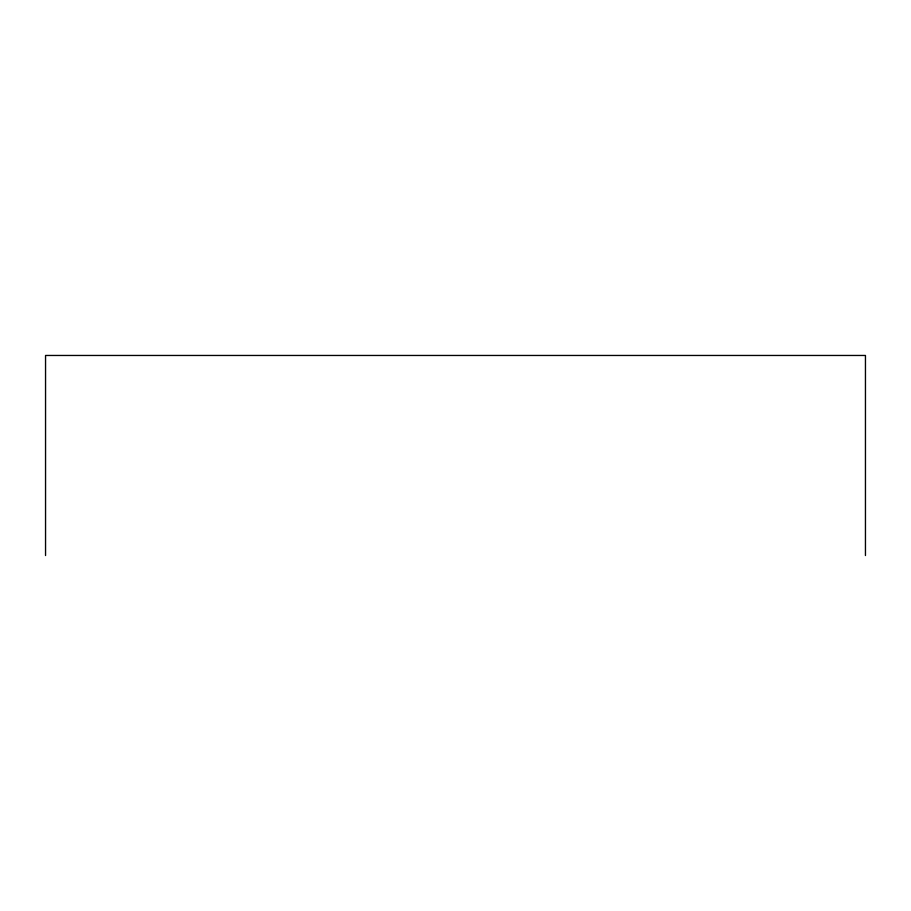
<?xml version="1.0" encoding="UTF-8"?>
<svg xmlns="http://www.w3.org/2000/svg" width="911" height="911" viewBox="0 0 911 911"><rect width="100%" height="100%" fill="white"/><g stroke="black" fill="none" stroke-linecap="round" stroke-linejoin="round"><path stroke-width="1.37" d="M865.45 555.539L865.45 355.461L45.55 355.461L45.55 555.539"/></g></svg>
